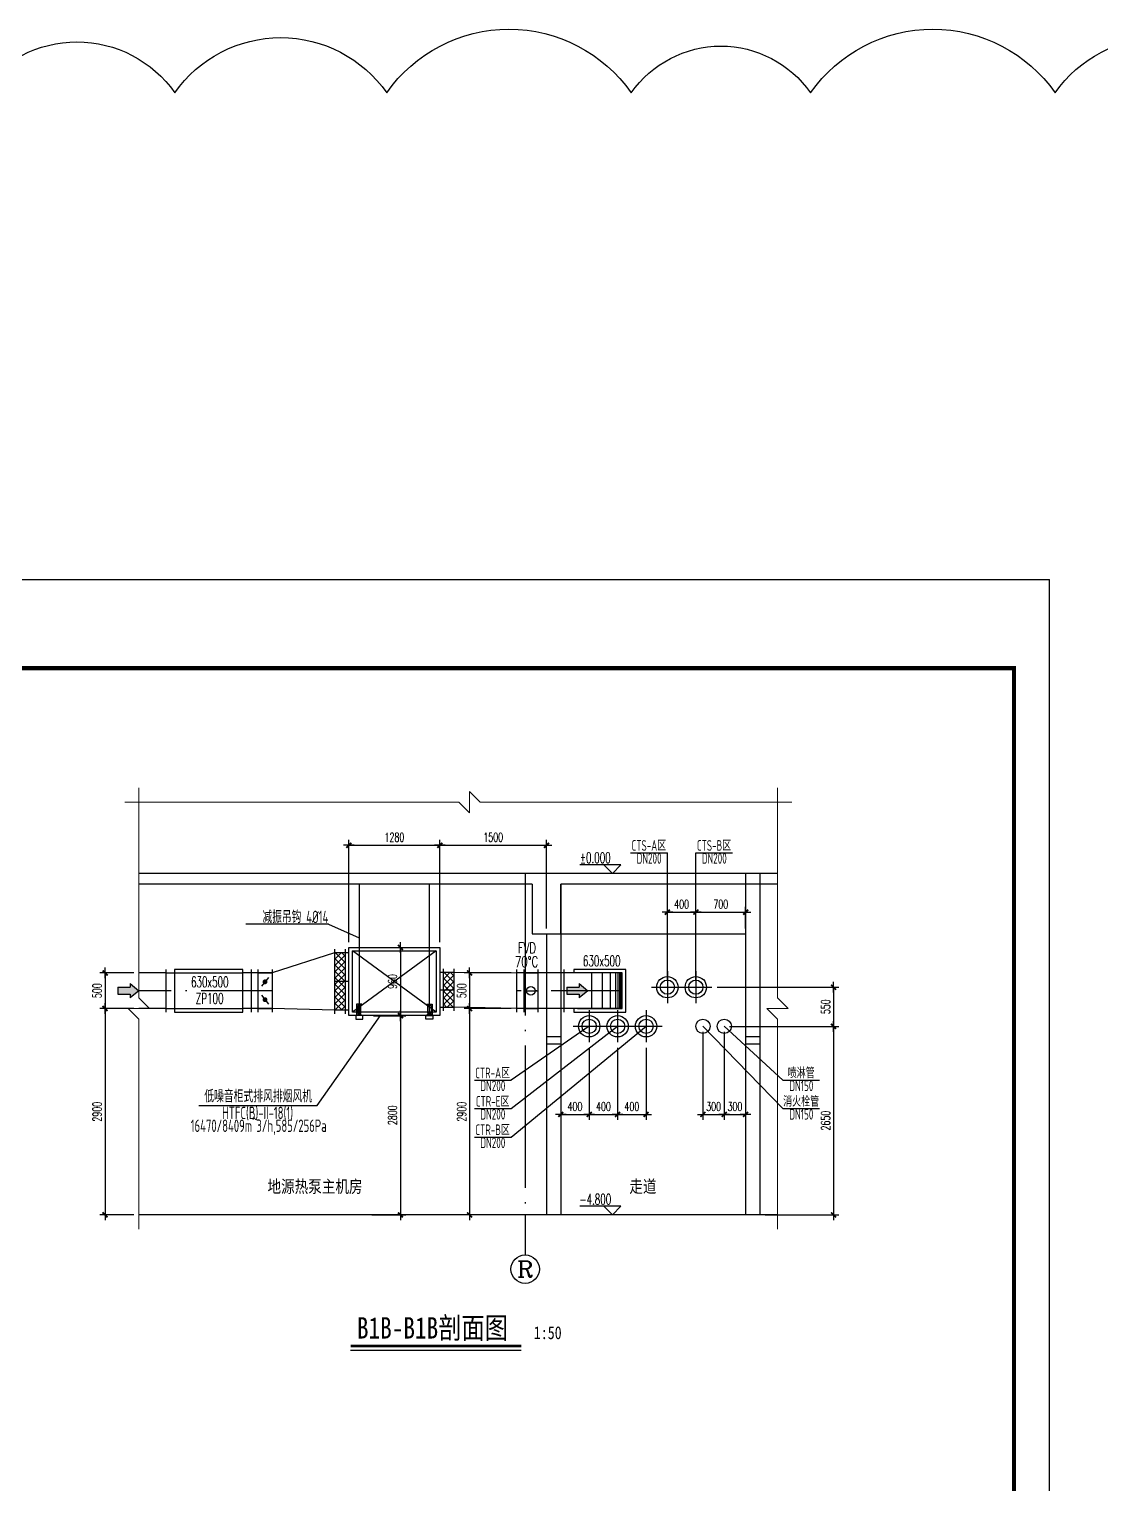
# Model space of a CAD drawing. Extents: x -345393 to -54719, y 203828 to 476815.
# Drawn here: x -155033 to -139958, y 243159 to 263606 of the extents above; entities that cross this region are included whole.
import ezdxf
from ezdxf.enums import TextEntityAlignment as Align

# ---------------------------------------------------------------- set-up
doc = ezdxf.new("R2010")
doc.units = 0
doc.header["$LTSCALE"] = 1000
doc.header["$MEASUREMENT"] = 0
for name, pattern in [('CHENG_DOTE', [1.42, 1, -0.2, 0.02, -0.2]), ('DOTE', [2.42, 2, -0.2, 0.02, -0.2]), ('HIDDEN', [0.375, 0.25, -0.125])]:
    doc.linetypes.add(name, pattern=pattern)
doc.layers.get('0').update_dxf_attribs({"color": 252, "linetype": 'CONTINUOUS'})
doc.layers.get('Defpoints').update_dxf_attribs({"color": 252, "linetype": 'CONTINUOUS'})
for name, color, linetype in [('A-墙线', 252, 'CONTINUOUS'), ('AXIS', 252, 'CONTINUOUS'), ('AXIS_TEXT', 252, 'CONTINUOUS'), ('DOTE', 250, 'DOTE'), ('PUB_TEXT', 252, 'CONTINUOUS'), ('图框', 252, 'CONTINUOUS'), ('暖通-公共-修改', 1, 'CONTINUOUS'), ('暖通-水-管道-水管', 6, 'CONTINUOUS'), ('暖通-水-管道-立管', 6, 'CONTINUOUS'), ('暖通-风-标注', 160, 'CONTINUOUS'), ('暖通-风-法兰', 2, 'CONTINUOUS'), ('暖通-风-管径', 201, 'CONTINUOUS'), ('暖通-风-设备', 40, 'CONTINUOUS'), ('暖通-风-说明', 3, 'CONTINUOUS'), ('暖通-风-轴线', 5, 'CHENG_DOTE'), ('暖通-风-阀门', 7, 'CONTINUOUS'), ('暖通-风-风管', 4, 'CONTINUOUS')]:
    doc.layers.add(name, color=color, linetype=linetype)
doc.layers.add('暖通-公共-说明', color=50, linetype='CONTINUOUS', lineweight=20)
doc.styles.add('_TCH_AXIS', font='COMPLEX', dxfattribs={"bigfont": 'GBCBIG'})
doc.styles.add('COMPLEX', font='COMPLEX')
doc.styles.add('HT', font='simhei.ttf')
doc.styles.add('HZ-ZGBZ', font='romanc.shx', dxfattribs={"width": 0.65, "bigfont": '0hztxt.shx'})
doc.styles.add('NT4', font='tssdeng.shx', dxfattribs={"width": 0.65, "bigfont": 'tssdchn.shx'})
doc.dimstyles.new('暖-标注50', dxfattribs={"dimscale": 0.5, "dimtxt": 250, "dimasz": 1, "dimexe": 150, "dimexo": 150, "dimgap": 100, "dimtad": 1, "dimdec": 0, "dimdsep": 46, "dimtxsty": 'HZ-ZGBZ', "dimblk": '_DIMX', "dimcen": 0.09, "dimclrt": 7, "dimadec": 0, "dimazin": 0, "dimtfac": 1, "dimtdec": 0, "dimtix": 1, "dimtmove": 2, "dimatfit": 3, "dimldrblk": '_DIMX', "dimfxl": 0, "dimtolj": 1, "dimtzin": 0, "dimarcsym": 0})

# ---------------------------------------------------------------- blocks, each defined once
blk = doc.blocks.new('_AXISO')
blk.add_circle((0, 0), 0.5)
at = {"layer": 'AXIS_TEXT', "style": 'COMPLEX', "width": 1.041667}
blk.add_attdef('A', text='', height=0.56, dxfattribs=at).set_placement((-0.25, -0.28), (0.25, -0.28), align=Align.FIT)
blk = doc.blocks.new('*U474', base_point=(595296, 249725))
for p, q in [((595196, 249975), (595396, 249975)), ((595196, 249975), (595196, 249475)), ((595396, 249975), (595396, 249475)), ((595196, 249725), (595396, 249725)), ((595196, 249475), (595396, 249475))]:
    blk.add_line(p, q)
at = {"layer": '暖通-风-法兰'}
for p, q in [((595196, 250025), (595196, 249425)), ((595396, 250025), (595396, 249425))]:
    blk.add_line(p, q, dxfattribs=at)
blk = doc.blocks.new('*U475', base_point=(595296, 249725))
at = {"layer": '暖通-风-阀门'}
blk.add_circle((595296, 249725), 60, dxfattribs=at)
blk.add_blockref('*U474', (595296, 249725), dxfattribs=at)
blk = doc.blocks.new('*U476', base_point=(591122, 249725))
for p, q in [((591022, 249975), (591222, 249975)), ((591022, 249975), (591022, 249475)), ((591172, 249913), (591072, 249788)), ((591222, 249975), (591222, 249475)), ((591072, 249663), (591172, 249538)), ((591022, 249475), (591222, 249475))]:
    blk.add_line(p, q)
at = {"layer": '暖通-风-法兰'}
for p, q in [((591022, 250025), (591022, 249425)), ((591222, 250025), (591222, 249425))]:
    blk.add_line(p, q, dxfattribs=at)
blk = doc.blocks.new('*U477', base_point=(591122, 249725))
at = {"layer": '暖通-风-阀门', "const_width": 34}
for points in [[(591105, 249850, 1), (591139, 249850, 1)], [(591105, 249600, 1), (591139, 249600, 1)]]:
    blk.add_lwpolyline(points, format="xyb", close=True, dxfattribs=at)
at = {"layer": '暖通-风-阀门'}
blk.add_blockref('*U476', (591122, 249725), dxfattribs=at)
blk = doc.blocks.new('fg_xsq02')
for p, q in [((-1, 0.6), (-1, -0.6)), ((-1, 0.5), (-0.8, 0.5)), ((-0.8, 0.6), (-0.8, -0.6)), ((0.8, 0.6), (-0.8, 0.6)), ((0.8, -0.6), (0.8, 0.6)), ((1, 0.5), (0.8, 0.5)), ((1, 0.6), (1, -0.6)), ((-1, -0.5), (-0.8, -0.5)), ((-0.8, -0.6), (0.8, -0.6)), ((1, -0.5), (0.8, -0.5))]:
    blk.add_line(p, q)
at = {"linetype": 'HIDDEN'}
for p, q in [((-0.8, 0.5), (0.8, 0.5)), ((-0.8, -0.5), (0.8, -0.5))]:
    blk.add_line(p, q, dxfattribs=at)
blk = doc.blocks.new('JIANTOU')
blk.add_hatch(color=256).paths.add_polyline_path([(801, 325), (801, 650), (0, 0), (801, -650), (801, -325), (1927, -325), (1927, 325)])
for p, q in [((801, 650), (0, 0)), ((0, 0), (801, -650)), ((801, 650), (801, 325)), ((1927, 325), (801, 325)), ((1927, 325), (1927, -325)), ((1927, -325), (801, -325)), ((801, -325), (801, -650))]:
    blk.add_line(p, q)
blk = doc.blocks.new('_DIMX')
blk.add_line((-150, 0), (150, 0))
at = {"const_width": 50}
blk.add_lwpolyline([(-70, -70), (70, 70)], dxfattribs=at)
blk = doc.blocks.new('*D494')
at = {"layer": 'Defpoints', "color": 0}
for p in [(-153487, 250340), (-153964, 249840), (-153487, 249840)]:
    blk.add_point(p, dxfattribs=at)
at = {"layer": '暖通-风-标注', "color": 0, "lineweight": -2}
for p, q in [((-153562, 250340), (-154039, 250340)), ((-153964, 250340), (-153964, 249841)), ((-153562, 249840), (-154039, 249840))]:
    blk.add_line(p, q, dxfattribs=at)
at = {"layer": '暖通-风-标注', "color": 0, "lineweight": -2, "xscale": 0.5, "yscale": 0.5, "zscale": 0.5}
for p, rotation in [((-153964, 250340), 90), ((-153964, 249840), 270)]:
    blk.add_blockref('_DIMX', p, dxfattribs=dict(at, rotation=rotation))
at = {"layer": '暖通-风-标注', "color": 7, "insert": (-154077, 250090), "char_height": 125, "attachment_point": 5, "rotation": 90, "style": 'HZ-ZGBZ'}
blk.add_mtext('\\A1;500', dxfattribs=at)
blk = doc.blocks.new('*D495')
at = {"layer": 'Defpoints', "color": 0}
for p in [(-153487, 249840), (-153964, 246940), (-153487, 246940)]:
    blk.add_point(p, dxfattribs=at)
at = {"layer": '暖通-风-标注', "color": 0, "lineweight": -2}
for p, q in [((-153562, 249840), (-154039, 249840)), ((-153964, 249840), (-153964, 246941)), ((-153562, 246940), (-154039, 246940))]:
    blk.add_line(p, q, dxfattribs=at)
at = {"layer": '暖通-风-标注', "color": 0, "lineweight": -2, "xscale": 0.5, "yscale": 0.5, "zscale": 0.5}
for p, rotation in [((-153964, 249840), 90), ((-153964, 246940), 270)]:
    blk.add_blockref('_DIMX', p, dxfattribs=dict(at, rotation=rotation))
at = {"layer": '暖通-风-标注', "color": 7, "insert": (-154077, 248390), "char_height": 125, "attachment_point": 5, "rotation": 90, "style": 'HZ-ZGBZ'}
blk.add_mtext('\\A1;2900', dxfattribs=at)
blk = doc.blocks.new('管道DN200')
at = {"layer": '暖通-水-管道-立管', "color": 10}
for p, q in [((0, 225), (0, -225)), ((-225, 0), (225, 0))]:
    blk.add_line(p, q, dxfattribs=at)
at = {"layer": '暖通-水-管道-立管', "color": 251}
blk.add_circle((0, 0), 150, dxfattribs=at)
at = {"layer": '暖通-水-管道-立管', "color": 10}
blk.add_circle((0, 0), 100, dxfattribs=at)
blk = doc.blocks.new('*D496')
at = {"layer": 'Defpoints', "color": 0}
for p in [(-145430, 250140), (-145255, 249590), (-143718, 249590)]:
    blk.add_point(p, dxfattribs=at)
at = {"layer": '暖通-风-标注', "color": 0, "lineweight": -2}
for p, q in [((-145355, 250140), (-143643, 250140)), ((-143718, 250140), (-143718, 249591)), ((-145180, 249590), (-143643, 249590))]:
    blk.add_line(p, q, dxfattribs=at)
at = {"layer": '暖通-风-标注', "color": 0, "lineweight": -2, "xscale": 0.5, "yscale": 0.5, "zscale": 0.5}
for p, rotation in [((-143718, 250140), 90), ((-143718, 249590), 270)]:
    blk.add_blockref('_DIMX', p, dxfattribs=dict(at, rotation=rotation))
at = {"layer": '暖通-风-标注', "color": 7, "insert": (-143830, 249865), "char_height": 125, "attachment_point": 5, "rotation": 90, "style": 'HZ-ZGBZ'}
blk.add_mtext('\\A1;550', dxfattribs=at)
blk = doc.blocks.new('*D497')
at = {"layer": 'Defpoints', "color": 0}
for p in [(-145255, 249590), (-144755, 246940), (-143718, 246940)]:
    blk.add_point(p, dxfattribs=at)
at = {"layer": '暖通-风-标注', "color": 0, "lineweight": -2}
for p, q in [((-145180, 249590), (-143643, 249590)), ((-143718, 249590), (-143718, 246941)), ((-144680, 246940), (-143643, 246940))]:
    blk.add_line(p, q, dxfattribs=at)
at = {"layer": '暖通-风-标注', "color": 0, "lineweight": -2, "xscale": 0.5, "yscale": 0.5, "zscale": 0.5}
for p, rotation in [((-143718, 249590), 90), ((-143718, 246940), 270)]:
    blk.add_blockref('_DIMX', p, dxfattribs=dict(at, rotation=rotation))
at = {"layer": '暖通-风-标注', "color": 7, "insert": (-143830, 248265), "char_height": 125, "attachment_point": 5, "rotation": 90, "style": 'HZ-ZGBZ'}
blk.add_mtext('\\A1;2650', dxfattribs=at)
blk = doc.blocks.new('*D498')
at = {"layer": 'Defpoints', "color": 0}
for p in [(-147555, 249440), (-147155, 249365), (-147155, 248352)]:
    blk.add_point(p, dxfattribs=at)
at = {"layer": '暖通-风-标注', "color": 0, "lineweight": -2}
for p, q in [((-147555, 249365), (-147555, 248277)), ((-147155, 249290), (-147155, 248277)), ((-147555, 248352), (-147156, 248352))]:
    blk.add_line(p, q, dxfattribs=at)
at = {"layer": '暖通-风-标注', "color": 0, "lineweight": -2, "xscale": 0.5, "yscale": 0.5, "zscale": 0.5, "rotation": 180}
blk.add_blockref('_DIMX', (-147555, 248352), dxfattribs=at)
at = {"layer": '暖通-风-标注', "color": 0, "lineweight": -2, "xscale": 0.5, "yscale": 0.5, "zscale": 0.5}
blk.add_blockref('_DIMX', (-147155, 248352), dxfattribs=at)
at = {"layer": '暖通-风-标注', "color": 7, "insert": (-147355, 248464), "char_height": 125, "attachment_point": 5, "style": 'HZ-ZGBZ'}
blk.add_mtext('\\A1;400', dxfattribs=at)
blk = doc.blocks.new('*D499')
at = {"layer": 'Defpoints', "color": 0}
for p in [(-147155, 249365), (-146755, 249365), (-146755, 248352)]:
    blk.add_point(p, dxfattribs=at)
at = {"layer": '暖通-风-标注', "color": 0, "lineweight": -2}
for p, q in [((-147155, 249290), (-147155, 248277)), ((-146755, 249290), (-146755, 248277)), ((-147155, 248352), (-146756, 248352))]:
    blk.add_line(p, q, dxfattribs=at)
at = {"layer": '暖通-风-标注', "color": 0, "lineweight": -2, "xscale": 0.5, "yscale": 0.5, "zscale": 0.5, "rotation": 180}
blk.add_blockref('_DIMX', (-147155, 248352), dxfattribs=at)
at = {"layer": '暖通-风-标注', "color": 0, "lineweight": -2, "xscale": 0.5, "yscale": 0.5, "zscale": 0.5}
blk.add_blockref('_DIMX', (-146755, 248352), dxfattribs=at)
at = {"layer": '暖通-风-标注', "color": 7, "insert": (-146955, 248464), "char_height": 125, "attachment_point": 5, "style": 'HZ-ZGBZ'}
blk.add_mtext('\\A1;400', dxfattribs=at)
blk = doc.blocks.new('*D500')
at = {"layer": 'Defpoints', "color": 0}
for p in [(-146755, 249365), (-146355, 249365), (-146355, 248352)]:
    blk.add_point(p, dxfattribs=at)
at = {"layer": '暖通-风-标注', "color": 0, "lineweight": -2}
for p, q in [((-146755, 249290), (-146755, 248277)), ((-146355, 249290), (-146355, 248277)), ((-146755, 248352), (-146356, 248352))]:
    blk.add_line(p, q, dxfattribs=at)
at = {"layer": '暖通-风-标注', "color": 0, "lineweight": -2, "xscale": 0.5, "yscale": 0.5, "zscale": 0.5, "rotation": 180}
blk.add_blockref('_DIMX', (-146755, 248352), dxfattribs=at)
at = {"layer": '暖通-风-标注', "color": 0, "lineweight": -2, "xscale": 0.5, "yscale": 0.5, "zscale": 0.5}
blk.add_blockref('_DIMX', (-146355, 248352), dxfattribs=at)
at = {"layer": '暖通-风-标注', "color": 7, "insert": (-146555, 248464), "char_height": 125, "attachment_point": 5, "style": 'HZ-ZGBZ'}
blk.add_mtext('\\A1;400', dxfattribs=at)
blk = doc.blocks.new('*D501')
at = {"layer": 'Defpoints', "color": 0}
for p in [(-145555, 249590), (-145255, 249590), (-145255, 248352)]:
    blk.add_point(p, dxfattribs=at)
at = {"layer": '暖通-风-标注', "color": 0, "lineweight": -2}
for p, q in [((-145555, 249515), (-145555, 248277)), ((-145255, 249515), (-145255, 248277)), ((-145556, 248352), (-145556, 248352)), ((-145555, 248352), (-145255, 248352)), ((-145255, 248352), (-145254, 248352))]:
    blk.add_line(p, q, dxfattribs=at)
at = {"layer": '暖通-风-标注', "color": 0, "lineweight": -2, "xscale": 0.5, "yscale": 0.5, "zscale": 0.5}
blk.add_blockref('_DIMX', (-145555, 248352), dxfattribs=at)
at = {"layer": '暖通-风-标注', "color": 0, "lineweight": -2, "xscale": 0.5, "yscale": 0.5, "zscale": 0.5, "rotation": 180}
blk.add_blockref('_DIMX', (-145255, 248352), dxfattribs=at)
at = {"layer": '暖通-风-标注', "color": 7, "insert": (-145405, 248464), "char_height": 125, "attachment_point": 5, "style": 'HZ-ZGBZ'}
blk.add_mtext('\\A1;300', dxfattribs=at)
blk = doc.blocks.new('*D502')
at = {"layer": 'Defpoints', "color": 0}
for p in [(-145255, 249590), (-144955, 249440), (-144955, 248352)]:
    blk.add_point(p, dxfattribs=at)
at = {"layer": '暖通-风-标注', "color": 0, "lineweight": -2}
for p, q in [((-145255, 249515), (-145255, 248277)), ((-144955, 249365), (-144955, 248277)), ((-145256, 248352), (-145256, 248352)), ((-145255, 248352), (-144955, 248352)), ((-144955, 248352), (-144954, 248352))]:
    blk.add_line(p, q, dxfattribs=at)
at = {"layer": '暖通-风-标注', "color": 0, "lineweight": -2, "xscale": 0.5, "yscale": 0.5, "zscale": 0.5}
blk.add_blockref('_DIMX', (-145255, 248352), dxfattribs=at)
at = {"layer": '暖通-风-标注', "color": 0, "lineweight": -2, "xscale": 0.5, "yscale": 0.5, "zscale": 0.5, "rotation": 180}
blk.add_blockref('_DIMX', (-144955, 248352), dxfattribs=at)
at = {"layer": '暖通-风-标注', "color": 7, "insert": (-145105, 248464), "char_height": 125, "attachment_point": 5, "style": 'HZ-ZGBZ'}
blk.add_mtext('\\A1;300', dxfattribs=at)
blk = doc.blocks.new('*D503')
at = {"layer": 'Defpoints', "color": 0}
for p in [(-145655, 251195), (-146055, 250240), (-145655, 250253)]:
    blk.add_point(p, dxfattribs=at)
at = {"layer": '暖通-风-标注', "color": 0, "lineweight": -2}
for p, q in [((-146055, 250315), (-146055, 251270)), ((-146055, 251195), (-145656, 251195)), ((-145655, 250328), (-145655, 251270))]:
    blk.add_line(p, q, dxfattribs=at)
at = {"layer": '暖通-风-标注', "color": 0, "lineweight": -2, "xscale": 0.5, "yscale": 0.5, "zscale": 0.5, "rotation": 180}
blk.add_blockref('_DIMX', (-146055, 251195), dxfattribs=at)
at = {"layer": '暖通-风-标注', "color": 0, "lineweight": -2, "xscale": 0.5, "yscale": 0.5, "zscale": 0.5}
blk.add_blockref('_DIMX', (-145655, 251195), dxfattribs=at)
at = {"layer": '暖通-风-标注', "color": 7, "insert": (-145855, 251307), "char_height": 125, "attachment_point": 5, "style": 'HZ-ZGBZ'}
blk.add_mtext('\\A1;400', dxfattribs=at)
blk = doc.blocks.new('*D504')
at = {"layer": 'Defpoints', "color": 0}
for p in [(-144955, 251195), (-144955, 250890), (-145655, 250253)]:
    blk.add_point(p, dxfattribs=at)
at = {"layer": '暖通-风-标注', "color": 0, "lineweight": -2}
for p, q in [((-145655, 250328), (-145655, 251270)), ((-145655, 251195), (-144956, 251195)), ((-144955, 250965), (-144955, 251270))]:
    blk.add_line(p, q, dxfattribs=at)
at = {"layer": '暖通-风-标注', "color": 0, "lineweight": -2, "xscale": 0.5, "yscale": 0.5, "zscale": 0.5, "rotation": 180}
blk.add_blockref('_DIMX', (-145655, 251195), dxfattribs=at)
at = {"layer": '暖通-风-标注', "color": 0, "lineweight": -2, "xscale": 0.5, "yscale": 0.5, "zscale": 0.5}
blk.add_blockref('_DIMX', (-144955, 251195), dxfattribs=at)
at = {"layer": '暖通-风-标注', "color": 7, "insert": (-145305, 251307), "char_height": 125, "attachment_point": 5, "style": 'HZ-ZGBZ'}
blk.add_mtext('\\A1;700', dxfattribs=at)
blk = doc.blocks.new('*D505')
at = {"layer": 'Defpoints', "color": 0}
for p in [(-149255, 252135), (-150535, 250700), (-149255, 250700)]:
    blk.add_point(p, dxfattribs=at)
at = {"layer": '暖通-风-标注', "color": 0, "lineweight": -2}
for p, q in [((-150535, 250775), (-150535, 252210)), ((-150535, 252135), (-149256, 252135)), ((-149255, 250775), (-149255, 252210))]:
    blk.add_line(p, q, dxfattribs=at)
at = {"layer": '暖通-风-标注', "color": 0, "lineweight": -2, "xscale": 0.5, "yscale": 0.5, "zscale": 0.5, "rotation": 180}
blk.add_blockref('_DIMX', (-150535, 252135), dxfattribs=at)
at = {"layer": '暖通-风-标注', "color": 0, "lineweight": -2, "xscale": 0.5, "yscale": 0.5, "zscale": 0.5}
blk.add_blockref('_DIMX', (-149255, 252135), dxfattribs=at)
at = {"layer": '暖通-风-标注', "color": 7, "insert": (-149895, 252248), "char_height": 125, "attachment_point": 5, "style": 'HZ-ZGBZ'}
blk.add_mtext('\\A1;1280', dxfattribs=at)
blk = doc.blocks.new('*D506')
at = {"layer": 'Defpoints', "color": 0}
for p in [(-147755, 252135), (-147755, 250890), (-149255, 250700)]:
    blk.add_point(p, dxfattribs=at)
at = {"layer": '暖通-风-标注', "color": 0, "lineweight": -2}
for p, q in [((-149255, 250775), (-149255, 252210)), ((-149255, 252135), (-147756, 252135)), ((-147755, 250965), (-147755, 252210))]:
    blk.add_line(p, q, dxfattribs=at)
at = {"layer": '暖通-风-标注', "color": 0, "lineweight": -2, "xscale": 0.5, "yscale": 0.5, "zscale": 0.5, "rotation": 180}
blk.add_blockref('_DIMX', (-149255, 252135), dxfattribs=at)
at = {"layer": '暖通-风-标注', "color": 0, "lineweight": -2, "xscale": 0.5, "yscale": 0.5, "zscale": 0.5}
blk.add_blockref('_DIMX', (-147755, 252135), dxfattribs=at)
at = {"layer": '暖通-风-标注', "color": 7, "insert": (-148505, 252248), "char_height": 125, "attachment_point": 5, "style": 'HZ-ZGBZ'}
blk.add_mtext('\\A1;1500', dxfattribs=at)
blk = doc.blocks.new('*D507')
at = {"layer": 'Defpoints', "color": 0}
for p in [(-150263, 250700), (-150263, 249740), (-149810, 249740)]:
    blk.add_point(p, dxfattribs=at)
at = {"layer": '暖通-风-标注', "color": 0, "lineweight": -2}
for p, q in [((-150188, 250700), (-149735, 250700)), ((-149810, 250700), (-149810, 249741)), ((-150188, 249740), (-149735, 249740))]:
    blk.add_line(p, q, dxfattribs=at)
at = {"layer": '暖通-风-标注', "color": 0, "lineweight": -2, "xscale": 0.5, "yscale": 0.5, "zscale": 0.5}
for p, rotation in [((-149810, 250700), 90), ((-149810, 249740), 270)]:
    blk.add_blockref('_DIMX', p, dxfattribs=dict(at, rotation=rotation))
at = {"layer": '暖通-风-标注', "color": 7, "insert": (-149922, 250220), "char_height": 125, "attachment_point": 5, "rotation": 90, "style": 'HZ-ZGBZ'}
blk.add_mtext('\\A1;960', dxfattribs=at)
blk = doc.blocks.new('*D508')
at = {"layer": 'Defpoints', "color": 0}
for p in [(-150263, 249740), (-150287, 246940), (-149810, 246940)]:
    blk.add_point(p, dxfattribs=at)
at = {"layer": '暖通-风-标注', "color": 0, "lineweight": -2}
for p, q in [((-150188, 249740), (-149735, 249740)), ((-149810, 249740), (-149810, 246941)), ((-150212, 246940), (-149735, 246940))]:
    blk.add_line(p, q, dxfattribs=at)
at = {"layer": '暖通-风-标注', "color": 0, "lineweight": -2, "xscale": 0.5, "yscale": 0.5, "zscale": 0.5}
for p, rotation in [((-149810, 249740), 90), ((-149810, 246940), 270)]:
    blk.add_blockref('_DIMX', p, dxfattribs=dict(at, rotation=rotation))
at = {"layer": '暖通-风-标注', "color": 7, "insert": (-149922, 248340), "char_height": 125, "attachment_point": 5, "rotation": 90, "style": 'HZ-ZGBZ'}
blk.add_mtext('\\A1;2800', dxfattribs=at)
blk = doc.blocks.new('*D614')
at = {"layer": 'Defpoints', "color": 0}
for p in [(-148176, 250340), (-148837, 249840), (-148176, 249840)]:
    blk.add_point(p, dxfattribs=at)
at = {"layer": '暖通-风-标注', "color": 0, "lineweight": -2}
for p, q in [((-148251, 250340), (-148912, 250340)), ((-148837, 250340), (-148837, 249841)), ((-148251, 249840), (-148912, 249840))]:
    blk.add_line(p, q, dxfattribs=at)
at = {"layer": '暖通-风-标注', "color": 0, "lineweight": -2, "xscale": 0.5, "yscale": 0.5, "zscale": 0.5}
for p, rotation in [((-148837, 250340), 90), ((-148837, 249840), 270)]:
    blk.add_blockref('_DIMX', p, dxfattribs=dict(at, rotation=rotation))
at = {"layer": '暖通-风-标注', "color": 7, "insert": (-148949, 250090), "char_height": 125, "attachment_point": 5, "rotation": 90, "style": 'HZ-ZGBZ'}
blk.add_mtext('\\A1;500', dxfattribs=at)
blk = doc.blocks.new('*D615')
at = {"layer": 'Defpoints', "color": 0}
for p in [(-148176, 249840), (-148837, 246940), (-148055, 246940)]:
    blk.add_point(p, dxfattribs=at)
at = {"layer": '暖通-风-标注', "color": 0, "lineweight": -2}
for p, q in [((-148251, 249840), (-148912, 249840)), ((-148837, 249840), (-148837, 246941)), ((-148130, 246940), (-148912, 246940))]:
    blk.add_line(p, q, dxfattribs=at)
at = {"layer": '暖通-风-标注', "color": 0, "lineweight": -2, "xscale": 0.5, "yscale": 0.5, "zscale": 0.5}
for p, rotation in [((-148837, 249840), 90), ((-148837, 246940), 270)]:
    blk.add_blockref('_DIMX', p, dxfattribs=dict(at, rotation=rotation))
at = {"layer": '暖通-风-标注', "color": 7, "insert": (-148949, 248390), "char_height": 125, "attachment_point": 5, "rotation": 90, "style": 'HZ-ZGBZ'}
blk.add_mtext('\\A1;2900', dxfattribs=at)

msp = doc.modelspace()

# ---------------------------------------------------------------- hatches: boundary and pattern name
at = {"layer": '暖通-风-法兰'}
h = msp.add_hatch(dxfattribs=at)
h.set_pattern_fill('ANSI37', color=75, scale=20, style=0)
h.set_pattern_definition([(135, (10326313.55, -16422697.34), (44.9012806, 44.9012806), []), (45, (10326313.55, -16422697.34), (44.9012806, -44.9012806), [])])
h.paths.add_polyline_path([(-150585.43709, 250625.29979), (-150735.43709, 250625.29979), (-150735.43709, 250220.29979), (-150585.43709, 250220.29979)])
h.paths.add_polyline_path([(-150585.43709, 250220.29979), (-150735.43709, 250220.29979), (-150735.43709, 249815.29979), (-150585.43709, 249815.29979)])
h = msp.add_hatch(dxfattribs=at)
h.set_pattern_fill('ANSI37', color=75, scale=20, style=0)
h.set_pattern_definition([(225, (10326313.55, 16923137.94), (44.9012806, -44.9012806), []), (315, (10326313.55, 16923137.94), (44.9012806, 44.9012806), [])])
h.paths.add_polyline_path([(-149205.43709, 249860.29979), (-149055.43709, 249860.29979), (-149055.43709, 250105.29979), (-149205.43709, 250105.29979)])
h.paths.add_polyline_path([(-149205.43709, 250105.29979), (-149055.43709, 250105.29979), (-149055.43709, 250350.29979), (-149205.43709, 250350.29979)])

# ---------------------------------------------------------------- linework, layer by layer
at = {"layer": 'A-墙线'}
for p, q in [((-144505.43709, 251740.29979), (-153487.37353, 251740.29979)), ((-144955.43709, 251740.29979), (-144955.43709, 246940.29979)), ((-144755.43709, 251740.29979), (-144755.43709, 246940.29979)), ((-147955.43709, 251590.29979), (-153487.37353, 251590.29979)), ((-144505.43709, 251590.29979), (-147555.43709, 251590.29979)), ((-147555.43709, 251590.29979), (-147555.43709, 246940.29979)), ((-147755.43709, 250890.29979), (-147755.43709, 246940.29979)), ((-147555.43709, 249440.29979), (-147755.43709, 249440.29979)), ((-147555.43709, 249340.29979), (-147755.43709, 249340.29979)), ((-144755.43709, 249440.29979), (-144955.43709, 249440.29979)), ((-144755.43709, 249340.29979), (-144955.43709, 249340.29979)), ((-144505.43709, 246940.29979), (-153487.37353, 246940.29979))]:
    msp.add_line(p, q, dxfattribs=at)
at = {"layer": 'A-墙线', "color": 251}
msp.add_line((-147555.43709, 250890.29979), (-144955.43709, 250890.29979), dxfattribs=at)
at = {"layer": 'A-墙线'}
msp.add_lwpolyline([(-147955.43709, 251590.29979), (-147955.43709, 250890.29979), (-147555.43709, 250890.29979), (-147555.43709, 251590.29979)], dxfattribs=at)
at = {"layer": 'AXIS'}
msp.add_line((-148055.43709, 246940.29979), (-148055.43709, 246377.56618), dxfattribs=at)
at = {"layer": 'DOTE'}
msp.add_line((-148055.43709, 251740.29979), (-148055.43709, 246940.29979), dxfattribs=at)
at = {"layer": 'PUB_TEXT'}
msp.add_line((-150512.10425, 245037.48071), (-148109.69681, 245037.48071), dxfattribs=at)
at = {"layer": 'PUB_TEXT', "const_width": 36}
msp.add_lwpolyline([(-150512.10425, 245097.48071), (-148109.69681, 245097.48071)], dxfattribs=at)
at = {"layer": '图框'}
for p in [(-170380.38928, 255872.36281), (-140680.38928, 213822.36281)]:
    msp.add_line(p, (-140680.38928, 255872.36281), dxfattribs=at)
at = {"layer": '图框', "const_width": 60}
msp.add_lwpolyline([(-141180.38928, 214322.36281), (-141180.38928, 254622.36281), (-169880.38928, 254622.36281), (-169880.38928, 214322.36281)], close=True, dxfattribs=at)
at = {"layer": '暖通-公共-修改'}
msp.add_lwpolyline([(-155735.21757, 262710.46358, -0.52056705), (-152983.7253, 262710.46358, -0.52056705), (-150002.94316, 262710.46358, -0.52056705), (-146563.5793, 262710.46358, -0.52056705), (-144041.3779, 262710.46358, -0.52056705), (-140602.01404, 262710.46358, -0.52056705), (-137621.2319, 262710.46358, -0.52056705)], format="xyb", dxfattribs=at)
at = {"layer": '暖通-公共-说明'}
for points in [[(-153487.37353, 246740.29979), (-153487.37353, 249690.29979), (-153637.35088, 249840.27713), (-153337.39618, 249840.32244), (-153487.37353, 249990.29979), (-153487.37353, 252940.29979)], [(-144505.43709, 246740.29979), (-144505.43709, 249690.29979), (-144655.41444, 249840.27713), (-144355.45974, 249840.32244), (-144505.43709, 249990.29979), (-144505.43709, 252940.29979)], [(-144305.43709, 252740.29979), (-148687.10667, 252740.29979), (-148837.08402, 252890.27713), (-148837.12932, 252590.32244), (-148987.10667, 252740.29979), (-153687.37353, 252740.29979)]]:
    msp.add_lwpolyline(points, dxfattribs=at)
at = {"layer": '暖通-水-管道-水管', "color": 75}
for centre in [(-145555.43709, 249590.29979), (-145255.43709, 249590.29979)]:
    msp.add_circle(centre, 100, dxfattribs=at)
at = {"layer": '暖通-风-标注'}
for p, q in [((-147122.83124, 250340.29979), (-147122.83124, 249840.29979)), ((-146973.63367, 250340.29979), (-146973.63367, 249840.29979)), ((-146858.54084, 250340.29979), (-146858.54084, 249840.29979)), ((-146785.89572, 250340.29979), (-146785.89572, 249840.29979)), ((-146752.06998, 250340.29979), (-146752.06998, 249840.29979)), ((-146727.02267, 250340.29979), (-146727.02267, 249840.29979)), ((-146713.2393, 250340.29979), (-146713.2393, 249840.29979)), ((-146700.72129, 250340.29979), (-146700.72129, 249840.29979))]:
    msp.add_line(p, q, dxfattribs=at)
at = {"layer": '暖通-风-标注', "const_width": 20}
for points in [[(-150438.71624, 251590.29979), (-150338.71624, 251590.29979)], [(-150388.71624, 249740.29979), (-150388.71624, 251590.29979)], [(-149352.15794, 251590.29979), (-149452.15794, 251590.29979)], [(-149402.15794, 249740.29979), (-149402.15794, 251590.29979)]]:
    msp.add_lwpolyline(points, dxfattribs=at)
at = {"layer": '暖通-风-标注'}
for points in [[(-150351.21624, 249900.29979), (-150426.21624, 249900.29979), (-150426.21624, 249750.29979), (-150351.21624, 249750.29979)], [(-149439.65794, 249900.29979), (-149364.65794, 249900.29979), (-149364.65794, 249750.29979), (-149439.65794, 249750.29979)]]:
    msp.add_lwpolyline(points, dxfattribs=at)
for points in [[(-150411.21624, 249772.79979), (-150366.21624, 249772.79979), (-150366.21624, 249885.29979), (-150411.21624, 249885.29979)], [(-149379.65794, 249772.79979), (-149424.65794, 249772.79979), (-149424.65794, 249885.29979), (-149379.65794, 249885.29979)], [(-150438.71624, 249690.29979), (-150338.71624, 249690.29979), (-150338.71624, 249740.29979), (-150438.71624, 249740.29979)], [(-149352.15794, 249690.29979), (-149452.15794, 249690.29979), (-149452.15794, 249740.29979), (-149352.15794, 249740.29979)]]:
    msp.add_lwpolyline(points, close=True, dxfattribs=at)
at = {"layer": '暖通-风-法兰'}
for p, q in [((-150735.43709, 250675.29979), (-150735.43709, 249765.29979)), ((-150585.43709, 250675.29979), (-150585.43709, 249765.29979)), ((-151614.84686, 250390.29979), (-151614.84686, 249790.29979)), ((-149205.43709, 249810.29979), (-149205.43709, 250400.29979)), ((-149055.43709, 249810.29979), (-149055.43709, 250400.29979)), ((-148176.02732, 250390.29979), (-148176.02732, 249790.29979)), ((-147513.21704, 250390.29979), (-147513.21704, 249790.29979))]:
    msp.add_line(p, q, dxfattribs=at)
msp.add_lwpolyline([(-147370.43709, 249840.29979), (-147370.43709, 249790.29979), (-146640.43709, 249790.29979), (-146640.43709, 250390.29979), (-147370.43709, 250390.29979), (-147370.43709, 250340.29979)], dxfattribs=at)
at = {"layer": '暖通-风-设备'}
msp.add_lwpolyline([(-150535.43709, 249740.29979), (-150535.43709, 250700.29979), (-149255.43709, 250700.29979), (-149255.43709, 249740.29979)], close=True, dxfattribs=at)
at = {"layer": '暖通-风-说明'}
for p, q in [((-146572.22767, 252030.2129), (-146055.43709, 252030.2129)), ((-146055.43709, 250240.29979), (-146055.43709, 252030.2129)), ((-145655.43709, 250240.29979), (-145655.43709, 252030.2129)), ((-145655.43709, 252030.2129), (-145138.64651, 252030.2129)), ((-146709.07607, 251860.29948), (-147285.44238, 251860.29948)), ((-146829.07607, 251740.29948), (-146949.07607, 251860.29948)), ((-146829.07607, 251740.29948), (-146709.07607, 251860.29948)), ((-150819.77844, 251025.78576), (-151985.20566, 251025.78576)), ((-150819.77844, 251025.78576), (-150388.71624, 250832.33532)), ((-149305.43709, 249790.29979), (-150485.43709, 250650.29979)), ((-149305.43709, 250650.29979), (-150485.43709, 249790.29979)), ((-150982.73992, 248479.31908), (-150088.35646, 249740.29979)), ((-147155.43709, 249590.29979), (-148252.79202, 248833.97763)), ((-148252.79202, 248433.97763), (-146755.43709, 249590.29979)), ((-148252.79202, 248033.97763), (-146355.43709, 249590.29979)), ((-145555.43709, 249590.29979), (-144430.56189, 248433.97763)), ((-145255.43709, 249590.29979), (-144430.56189, 248833.97763)), ((-148769.5826, 248833.97763), (-148252.79202, 248833.97763)), ((-144430.56189, 248833.97763), (-143913.77131, 248833.97763)), ((-152647.00108, 248479.31908), (-150982.73992, 248479.31908)), ((-148769.5826, 248433.97763), (-148252.79202, 248433.97763)), ((-144430.56189, 248433.97763), (-143913.77131, 248433.97763)), ((-148769.5826, 248033.97763), (-148252.79202, 248033.97763)), ((-146709.07607, 247060.29979), (-147285.44238, 247060.29979)), ((-146829.07607, 246940.29979), (-146949.07607, 247060.29979)), ((-146829.07607, 246940.29979), (-146709.07607, 247060.29979))]:
    msp.add_line(p, q, dxfattribs=at)
msp.add_lwpolyline([(-150485.43709, 249790.29979), (-150485.43709, 250650.29979), (-149305.43709, 250650.29979), (-149305.43709, 249790.29979)], close=True, dxfattribs=at)
at = {"layer": '暖通-风-轴线'}
for p, q in [((-151614.84686, 250090.29979), (-153487.37353, 250090.29979)), ((-150535.43709, 250220.29979), (-150735.43709, 250220.29979)), ((-149255.43709, 250105.29979), (-149055.43709, 250105.29979)), ((-146690.43709, 250090.29979), (-148176.02732, 250090.29979))]:
    msp.add_line(p, q, dxfattribs=at)
at = {"layer": '暖通-风-风管'}
for p, q in [((-150735.43709, 250625.29979), (-151614.84686, 250340.29979)), ((-150535.43709, 250625.29979), (-150735.43709, 250625.29979)), ((-153107.73825, 250340.29979), (-153487.37353, 250340.29979)), ((-151614.84686, 250340.29979), (-151907.73825, 250340.29979)), ((-149255.43709, 250350.29979), (-149055.43709, 250350.29979)), ((-149055.43709, 250350.29979), (-148176.02732, 250340.29979)), ((-146690.43709, 250340.29979), (-148176.02732, 250340.29979)), ((-153107.73825, 249840.29979), (-153487.37353, 249840.29979)), ((-151614.84686, 249840.29979), (-151907.73825, 249840.29979)), ((-150735.43709, 249815.29979), (-151614.84686, 249840.29979)), ((-150535.43709, 249815.29979), (-150735.43709, 249815.29979)), ((-149255.43709, 249860.29979), (-149055.43709, 249860.29979)), ((-148176.02732, 249840.29979), (-149055.43709, 249860.29979)), ((-146690.43709, 249840.29979), (-148176.02732, 249840.29979))]:
    msp.add_line(p, q, dxfattribs=at)
msp.add_lwpolyline([(-147320.43709, 249840.29979), (-146690.43709, 249840.29979), (-146690.43709, 250340.29979), (-147320.43709, 250340.29979)], dxfattribs=at)

# ---------------------------------------------------------------- block references
at = {"layer": 'AXIS'}
ref = msp.add_blockref('_AXISO', (-148055.43709, 246177.56618), dxfattribs=dict(at, xscale=400, yscale=400, zscale=400))
ref.add_attrib('A', 'R', dxfattribs={"layer": 'AXIS_TEXT', "height": 226.27417, "style": '_TCH_AXIS', "width": 1.166667}).set_placement((-148168.57417, 246064.4291), (-147942.3, 246064.4291), align=Align.FIT)
at = {"layer": '暖通-水-管道-立管'}
for p in [(-146055.43709, 250140.29979), (-145655.43709, 250140.29979), (-147155.43709, 249590.29979), (-146755.43709, 249590.29979), (-146355.43709, 249590.29979)]:
    msp.add_blockref('管道DN200', p, dxfattribs=at)
at = {"layer": '暖通-风-设备', "xscale": 600, "yscale": 500, "zscale": 600}
msp.add_blockref('fg_xsq02', (-152507.73825, 250090.29979), dxfattribs=at)
at = {"layer": '暖通-风-说明', "xscale": -0.1538561824709177, "yscale": 0.1538561824709177, "zscale": 0.1538561829212204}
for p in [(-153487.37353, 250090.29979), (-147173.89117, 250090.29979)]:
    msp.add_blockref('JIANTOU', p, dxfattribs=at)
at = {"layer": '暖通-风-阀门'}
for name, p in [('*U477', (-151714.84686, 250090.29979)), ('*U475', (-147976.14591, 250090.29979))]:
    msp.add_blockref(name, p, dxfattribs=at)

# ---------------------------------------------------------------- texts
at = {"layer": 'PUB_TEXT', "style": 'HT', "width": 0.8}
for s, height, p in [('B1B-B1B剖面图', 300, (-150421.69522, 245202.29261)), ('1:50', 180, (-147934.1971, 245193.96292))]:
    msp.add_text(s, height=height, dxfattribs=at).set_placement(p)
at = {"layer": '暖通-风-管径', "style": 'HZ-ZGBZ', "width": 0.6}
for s, p in [('630x500', (-146979.05491, 250510.19496)), ('630x500', (-152491.2819, 250214.48878)), ('ZP100', (-152492.82967, 249982.29979))]:
    msp.add_text(s, height=150, dxfattribs=at).set_placement(p, align=Align.MIDDLE)
at = {"layer": '暖通-风-说明', "style": 'NT4'}
for s, height, width, p in [('CTS-A区', 150, 0.65, (-146315.7654, 252057.28089)), ('CTS-B区', 150, 0.65, (-145398.97482, 252057.28089)), ('DN200', 150, 0.65, (-146312.76551, 251875.86116)), ('DN200', 150, 0.65, (-145395.97493, 251875.86116)), ('CTR-A区', 150, 0.65, (-148513.12033, 248861.04563)), ('喷淋管', 150, 0.65, (-144174.09962, 248861.04563)), ('低噪音柜式排风排烟风机', 175, 0.75, (-151810.94232, 248521.02792)), ('DN200', 150, 0.65, (-148510.12044, 248679.62589)), ('DN150', 150, 0.65, (-144171.09973, 248679.62589)), ('HTFC(B)-II-18(1)', 175, 0.65, (-151818.38362, 248286.31083)), ('CTR-E区', 150, 0.65, (-148513.12033, 248461.04563)), ('消火栓管', 150, 0.65, (-144174.09962, 248461.04563)), ('16470/8409m^ 3/h,585/256Pa', 175, 0.65, (-151803.87375, 248105.43298)), ('DN200', 150, 0.65, (-148510.12044, 248279.62589)), ('DN150', 150, 0.65, (-144171.09973, 248279.62589)), ('CTR-B区', 150, 0.65, (-148513.12033, 248061.04563)), ('DN200', 150, 0.65, (-148510.12044, 247879.62589))]:
    msp.add_text(s, height=height, dxfattribs=dict(at, width=width)).set_placement(p, align=Align.CENTER)
at = {"layer": '暖通-风-说明', "style": 'HZ-ZGBZ', "width": 0.6}
for s, p in [('%%P0.000', (-147068.98456, 251959.07056)), ('-4.800', (-147068.98456, 247159.07087))]:
    msp.add_text(s, height=150, dxfattribs=at).set_placement(p, align=Align.MIDDLE)
at = {"layer": '暖通-风-说明'}
for s, height, style, width, p in [('减振吊钩 4%%c14', 175, 'NT4', 0.65, (-151750.20115, 251039.96836)), ('FVD', 150, 'HZ-ZGBZ', 0.7, (-148158.50524, 250618.13086)), ('70%%dC', 150, 'HZ-ZGBZ', 0.7, (-148199.94419, 250423.17148)), ('地源热泵主机房', 175, 'HT', 0.8, (-151679.53232, 247252.2042)), ('走道', 175, 'HT', 0.8, (-146590.00245, 247252.2042))]:
    msp.add_text(s, height=height, dxfattribs=dict(at, style=style, width=width)).set_placement(p)

# ---------------------------------------------------------------- dimensions: what is measured, and where the dimension line sits
at = {"layer": '暖通-风-标注'}
for base, p1, p2, picture, middle in [((-149255.43709, 252135.2001), (-150535.43709, 250700.29979), (-149255.43709, 250700.29979), '*D505', (-149895.43709, 252247.7001)), ((-147755.43709, 252135.2001), (-149255.43709, 250700.29979), (-147755.43709, 250890.29979), '*D506', (-148505.43709, 252247.7001)), ((-145655.43709, 251194.71593), (-146055.43709, 250240.29979), (-145655.43709, 250253.2918), '*D503', (-145855.43709, 251307.21593)), ((-144955.43709, 251194.71593), (-145655.43709, 250253.2918), (-144955.43709, 250890.29979), '*D504', (-145305.43709, 251307.21593)), ((-145255.43709, 248351.94595), (-145555.43709, 249590.29979), (-145255.43709, 249590.29979), '*D501', (-145405.43709, 248464.44595)), ((-144955.43709, 248351.94595), (-145255.43709, 249590.29979), (-144955.43709, 249440.29979), '*D502', (-145105.43709, 248464.44595)), ((-147155.43709, 248351.94595), (-147555.43709, 249440.29979), (-147155.43709, 249365.29979), '*D498', (-147355.43709, 248464.44595)), ((-146755.43709, 248351.94595), (-147155.43709, 249365.29979), (-146755.43709, 249365.29979), '*D499', (-146955.43709, 248464.44595)), ((-146355.43709, 248351.94595), (-146755.43709, 249365.29979), (-146355.43709, 249365.29979), '*D500', (-146555.43709, 248464.44595))]:
    dim = msp.add_linear_dim(base=base, p1=p1, p2=p2, dimstyle='暖-标注50', dxfattribs=at)
    dim.commit()
    dim.dimension.update_dxf_attribs({"geometry": picture, "text_midpoint": middle})
for base, p1, p2, picture, middle in [((-149809.52573, 249740.29979), (-150262.61436, 250700.29979), (-150262.61436, 249740.29979), '*D507', (-149922.02573, 250220.29979)), ((-153964.48769, 249840.2998), (-153487.37353, 250340.29979), (-153487.29801, 249840.2998), '*D494', (-154076.98769, 250090.29979)), ((-148836.76186, 249840.29979), (-148176.02732, 250340.29979), (-148176.02732, 249840.29979), '*D614', (-148949.26186, 250090.29979)), ((-143717.90477, 249590.29979), (-145430.43709, 250140.29979), (-145255.43709, 249590.29979), '*D496', (-143830.40477, 249865.29979)), ((-153964.48769, 246940.29979), (-153487.29801, 249840.2998), (-153487.37353, 246940.29979), '*D495', (-154076.98769, 248390.29979)), ((-148836.76186, 246940.29979), (-148176.02732, 249840.29979), (-148055.43709, 246940.29979), '*D615', (-148949.26186, 248390.29979)), ((-149809.52573, 246940.29979), (-150262.61436, 249740.29979), (-150286.66747, 246940.29979), '*D508', (-149922.02573, 248340.29979)), ((-143717.90477, 246940.29979), (-145255.43709, 249590.29979), (-144755.43709, 246940.29979), '*D497', (-143830.40477, 248265.29979))]:
    dim = msp.add_linear_dim(base=base, p1=p1, p2=p2, angle=90, dimstyle='暖-标注50', dxfattribs=at)
    dim.commit()
    dim.dimension.update_dxf_attribs({"geometry": picture, "text_midpoint": middle})

doc.saveas('drawing.dxf')
